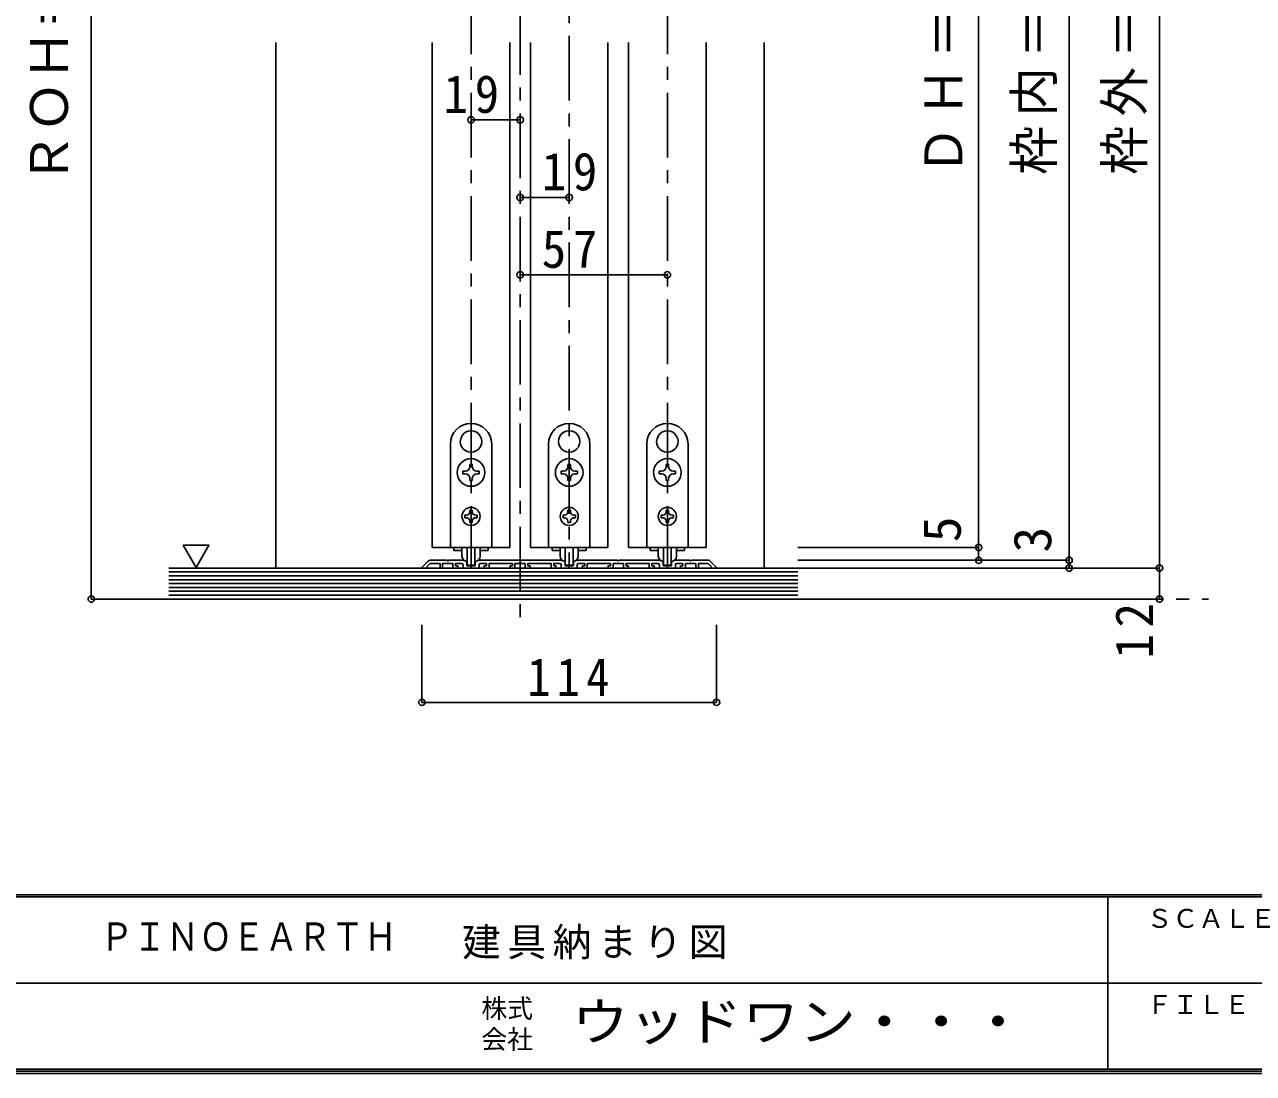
# Model space of a CAD drawing. Units: millimetres at full size, sheet at 1:5; details may follow other scales. Extents: x -973 to 977, y -718 to 696.
# Drawn here: x 55.7 to 531.4, y -700.8 to -294.8 of the extents above; entities that cross this region are included whole.
import ezdxf
from ezdxf.enums import TextEntityAlignment as Align

# ---------------------------------------------------------------- set-up
doc = ezdxf.new("R2010")
doc.units = ezdxf.units.MM
doc.header["$LTSCALE"] = 5
doc.header["$PDMODE"] = 32
doc.header["$PDSIZE"] = 2.5
doc.linetypes.add('CHAIN1', pattern=[8, 5, -1, 1, -1])
for name, color, linetype in [('0-1_通り芯', 4, 'CHAIN1'), ('0-3_仕上げ', 2, 'Continuous'), ('0-4_枠', 3, 'Continuous'), ('0-6_扉', 6, 'Continuous'), ('0-7_金物', 7, 'Continuous'), ('0-A_文字', 7, 'Continuous'), ('0-B_寸法', 7, 'Continuous'), ('F-1_枠', 6, 'Continuous'), ('F-A_文字', 7, 'Continuous')]:
    doc.layers.add(name, color=color, linetype=linetype)
doc.styles.add('ＭＳ ゴシック', font='')
doc.styles.get('ＭＳ ゴシック').set_extended_font_data('MS Gothic')

msp = doc.modelspace()

# ---------------------------------------------------------------- linework, layer by layer
at = {"layer": '0-1_通り芯'}
for p, q in [((247.486, -9.167), (247.486, -527.167)), ((266.486, -59.167), (266.486, -505.167)), ((228.486, -81.167), (228.486, -505.167)), ((304.486, -81.167), (304.486, -505.167)), ((111.486, -517.167), (513.986, -517.167)), ((111.486, -517.167), (513.986, -517.167))]:
    msp.add_line(p, q, dxfattribs=at)
at = {"layer": '0-3_仕上げ'}
for p, q in [((111.486, -505.167), (354.986, -505.167)), ((111.486, -517.167), (354.986, -517.167))]:
    msp.add_line(p, q, dxfattribs=at)
at = {"layer": '0-3_仕上げ', "color": 7}
for p, q in [((111.486, -506.667), (354.986, -506.667)), ((111.486, -508.167), (354.986, -508.167)), ((111.486, -509.667), (354.986, -509.667)), ((111.486, -511.167), (354.986, -511.167)), ((111.486, -512.667), (354.986, -512.667)), ((111.486, -514.167), (354.986, -514.167)), ((111.486, -515.667), (354.986, -515.667))]:
    msp.add_line(p, q, dxfattribs=at)
at = {"layer": '0-4_枠', "color": 4}
for p, q in [((152.986, -505.167), (152.986, -301.667)), ((341.986, -505.167), (341.986, -301.667))]:
    msp.add_line(p, q, dxfattribs=at)
at = {"layer": '0-6_扉'}
for p, q in [((213.486, -301.667), (213.486, -497.167)), ((243.486, -301.667), (243.486, -497.167)), ((251.486, -301.667), (251.486, -497.167)), ((281.486, -301.667), (281.486, -497.167)), ((289.486, -301.667), (289.486, -497.167)), ((319.486, -301.667), (319.486, -497.167)), ((213.486, -497.167), (243.486, -497.167)), ((251.486, -497.167), (281.486, -497.167)), ((289.486, -497.167), (319.486, -497.167))]:
    msp.add_line(p, q, dxfattribs=at)
at = {"layer": '0-7_金物'}
for p, q in [((228.387, -452.018), (228.486, -452.117)), ((228.585, -452.018), (228.486, -452.117)), ((266.387, -452.018), (266.486, -452.117)), ((266.585, -452.018), (266.486, -452.117)), ((304.387, -452.018), (304.486, -452.117)), ((304.585, -452.018), (304.486, -452.117)), ((224.844, -458.156), (224.979, -458.192)), ((224.943, -458.327), (224.979, -458.192)), ((232.129, -458.156), (231.994, -458.192)), ((232.03, -458.327), (231.994, -458.192)), ((262.844, -458.156), (262.979, -458.192)), ((262.943, -458.327), (262.979, -458.192)), ((270.129, -458.156), (269.994, -458.192)), ((270.03, -458.327), (269.994, -458.192)), ((300.844, -458.156), (300.979, -458.192)), ((300.943, -458.327), (300.979, -458.192)), ((308.129, -458.156), (307.994, -458.192)), ((308.03, -458.327), (307.994, -458.192)), ((227.986, -465.967), (227.986, -465.017)), ((265.986, -465.967), (265.986, -465.017)), ((303.986, -465.967), (303.986, -465.017)), ((227.986, -471.317), (227.986, -470.367)), ((228.986, -470.367), (228.986, -471.317)), ((230.686, -467.667), (231.636, -467.667)), ((231.636, -468.667), (230.686, -468.667)), ((231.636, -467.667), (231.636, -468.667)), ((265.986, -471.317), (265.986, -470.367)), ((266.986, -470.367), (266.986, -471.317)), ((268.686, -467.667), (269.636, -467.667)), ((269.636, -468.667), (268.686, -468.667)), ((269.636, -467.667), (269.636, -468.667)), ((303.986, -471.317), (303.986, -470.367)), ((304.986, -470.367), (304.986, -471.317)), ((306.686, -467.667), (307.636, -467.667)), ((307.636, -468.667), (306.686, -468.667)), ((307.636, -467.667), (307.636, -468.667)), ((228.986, -471.317), (227.986, -471.317)), ((266.986, -471.317), (265.986, -471.317)), ((304.986, -471.317), (303.986, -471.317)), ((226.086, -484.667), (226.086, -485.667)), ((226.686, -484.667), (226.086, -484.667)), ((228.986, -482.767), (227.986, -482.767)), ((227.986, -482.767), (227.986, -483.367)), ((228.986, -482.767), (228.986, -483.367)), ((230.286, -484.667), (230.886, -484.667)), ((230.886, -484.667), (230.886, -485.667)), ((264.086, -484.667), (264.086, -485.667)), ((264.686, -484.667), (264.086, -484.667)), ((266.986, -482.767), (265.986, -482.767)), ((265.986, -482.767), (265.986, -483.367)), ((266.986, -482.767), (266.986, -483.367)), ((268.286, -484.667), (268.886, -484.667)), ((268.886, -484.667), (268.886, -485.667)), ((302.086, -484.667), (302.086, -485.667)), ((302.686, -484.667), (302.086, -484.667)), ((304.986, -482.767), (303.986, -482.767)), ((303.986, -482.767), (303.986, -483.367)), ((304.986, -482.767), (304.986, -483.367)), ((306.286, -484.667), (306.886, -484.667)), ((306.886, -484.667), (306.886, -485.667)), ((226.086, -485.667), (226.686, -485.667)), ((227.986, -486.967), (227.986, -487.567)), ((227.986, -487.567), (228.986, -487.567)), ((228.986, -486.967), (228.986, -487.567)), ((230.886, -485.667), (230.286, -485.667)), ((264.086, -485.667), (264.686, -485.667)), ((265.986, -486.967), (265.986, -487.567)), ((265.986, -487.567), (266.986, -487.567)), ((266.986, -486.967), (266.986, -487.567)), ((268.886, -485.667), (268.286, -485.667)), ((302.086, -485.667), (302.686, -485.667)), ((303.986, -486.967), (303.986, -487.567)), ((303.986, -487.567), (304.986, -487.567)), ((304.986, -486.967), (304.986, -487.567)), ((306.886, -485.667), (306.286, -485.667)), ((221.886, -497.167), (221.886, -498.367)), ((225.019, -498.367), (221.886, -498.367)), ((224.986, -500.588), (224.986, -497.167)), ((226.986, -497.167), (226.986, -503.788)), ((229.986, -497.167), (229.986, -503.788)), ((235.086, -498.367), (231.954, -498.367)), ((231.986, -500.588), (231.986, -497.167)), ((235.086, -497.167), (235.086, -498.367)), ((259.886, -497.167), (259.886, -498.367)), ((263.019, -498.367), (259.886, -498.367)), ((262.986, -500.588), (262.986, -497.167)), ((264.986, -497.167), (264.986, -503.788)), ((267.986, -497.167), (267.986, -503.788)), ((273.086, -498.367), (269.954, -498.367)), ((269.986, -500.588), (269.986, -497.167)), ((273.086, -497.167), (273.086, -498.367)), ((297.886, -497.167), (297.886, -498.367)), ((301.019, -498.367), (297.886, -498.367)), ((300.986, -500.588), (300.986, -497.167)), ((302.986, -497.167), (302.986, -503.788)), ((305.986, -497.167), (305.986, -503.788)), ((311.086, -498.367), (307.954, -498.367)), ((307.986, -500.588), (307.986, -497.167)), ((311.086, -497.167), (311.086, -498.367)), ((227.286, -504.088), (229.686, -504.088)), ((265.286, -504.088), (267.686, -504.088)), ((303.286, -504.088), (305.686, -504.088))]:
    msp.add_line(p, q, dxfattribs=at)
at = {"layer": '0-7_金物', "color": 3}
for p, q in [((211.911, -502.46), (209.545, -504.825)), ((211.486, -504.581), (212.7, -503.367)), ((212.7, -503.367), (216.486, -503.367)), ((216.486, -504.867), (216.486, -503.367)), ((217.486, -504.867), (217.486, -503.367)), ((225.258, -502.167), (219.786, -502.167)), ((225.386, -503.867), (225.386, -504.867)), ((225.411, -502.191), (226.54, -502.555)), ((226.886, -503.031), (226.886, -504.067)), ((230.086, -503.031), (230.086, -504.067)), ((231.561, -502.191), (230.433, -502.555)), ((231.586, -503.867), (231.586, -504.867)), ((231.715, -502.167), (247.186, -502.167)), ((232.086, -503.367), (234.486, -503.367)), ((234.486, -503.367), (234.486, -504.367)), ((235.486, -503.367), (244.486, -503.367)), ((235.486, -504.867), (235.486, -503.367)), ((244.486, -503.367), (244.486, -504.367)), ((245.486, -503.367), (249.486, -503.367)), ((245.486, -504.867), (245.486, -503.367)), ((247.486, -502.467), (247.186, -502.167)), ((247.786, -502.167), (247.486, -502.467)), ((263.258, -502.167), (247.786, -502.167)), ((249.486, -504.867), (249.486, -503.367)), ((263.386, -503.867), (263.386, -504.867)), ((263.411, -502.191), (264.54, -502.555)), ((264.886, -503.031), (264.886, -504.067)), ((268.086, -503.031), (268.086, -504.067)), ((269.561, -502.191), (268.433, -502.555)), ((269.586, -503.867), (269.586, -504.867)), ((269.715, -502.167), (285.186, -502.167)), ((270.086, -503.367), (272.486, -503.367)), ((272.486, -503.367), (272.486, -504.367)), ((273.486, -503.367), (282.486, -503.367)), ((273.486, -504.867), (273.486, -503.367)), ((282.486, -503.367), (282.486, -504.367)), ((283.486, -503.367), (287.486, -503.367)), ((283.486, -504.867), (283.486, -503.367)), ((285.486, -502.467), (285.186, -502.167)), ((285.786, -502.167), (285.486, -502.467)), ((301.258, -502.167), (285.786, -502.167)), ((287.486, -504.867), (287.486, -503.367)), ((301.386, -503.867), (301.386, -504.867)), ((301.411, -502.191), (302.54, -502.555)), ((302.886, -503.031), (302.886, -504.067)), ((306.086, -503.031), (306.086, -504.067)), ((307.561, -502.191), (306.433, -502.555)), ((307.586, -503.867), (307.586, -504.867)), ((307.715, -502.167), (313.186, -502.167)), ((308.086, -503.367), (310.486, -503.367)), ((310.486, -503.367), (310.486, -504.367)), ((311.486, -503.367), (315.486, -503.367)), ((311.486, -504.867), (311.486, -503.367)), ((313.486, -502.467), (313.186, -502.167)), ((313.786, -502.167), (313.486, -502.467)), ((320.355, -502.167), (313.786, -502.167)), ((315.486, -504.867), (315.486, -503.367)), ((316.486, -503.367), (320.272, -503.367)), ((316.486, -504.867), (316.486, -503.367)), ((321.062, -502.46), (323.428, -504.825)), ((211.286, -505.167), (209.686, -505.167)), ((211.486, -504.967), (211.486, -504.581)), ((216.786, -505.167), (217.186, -505.167)), ((223.086, -505.167), (221.786, -505.167)), ((223.086, -504.367), (222.486, -504.367)), ((231.286, -505.167), (225.686, -505.167)), ((227.186, -504.367), (229.786, -504.367)), ((233.886, -504.367), (234.486, -504.367)), ((233.886, -505.167), (235.186, -505.167)), ((243.886, -504.367), (244.486, -504.367)), ((243.886, -505.167), (245.186, -505.167)), ((251.086, -505.167), (249.786, -505.167)), ((251.086, -504.367), (250.486, -504.367)), ((261.086, -505.167), (259.786, -505.167)), ((261.086, -504.367), (260.486, -504.367)), ((269.286, -505.167), (263.686, -505.167)), ((265.186, -504.367), (267.786, -504.367)), ((271.886, -504.367), (272.486, -504.367)), ((271.886, -505.167), (273.186, -505.167)), ((281.886, -504.367), (282.486, -504.367)), ((281.886, -505.167), (283.186, -505.167)), ((289.086, -505.167), (287.786, -505.167)), ((289.086, -504.367), (288.486, -504.367)), ((299.086, -505.167), (297.786, -505.167)), ((299.086, -504.367), (298.486, -504.367)), ((307.286, -505.167), (301.686, -505.167)), ((303.186, -504.367), (305.786, -504.367)), ((309.886, -504.367), (310.486, -504.367)), ((309.886, -505.167), (311.186, -505.167)), ((316.186, -505.167), (315.786, -505.167)), ((321.686, -505.167), (323.286, -505.167))]:
    msp.add_line(p, q, dxfattribs=at)
at = {"layer": '0-7_金物'}
for points in [[(220.486, -457.167), (220.486, -497.167), (236.486, -497.167), (236.486, -457.167)], [(258.486, -457.167), (258.486, -497.167), (274.486, -497.167), (274.486, -457.167)], [(296.486, -457.167), (296.486, -497.167), (312.486, -497.167), (312.486, -457.167)], [(227.986, -465.017), (228.986, -465.017), (228.986, -465.967)], [(265.986, -465.017), (266.986, -465.017), (266.986, -465.967)], [(303.986, -465.017), (304.986, -465.017), (304.986, -465.967)], [(226.286, -468.667), (225.336, -468.667), (225.336, -467.667), (226.286, -467.667)], [(264.286, -468.667), (263.336, -468.667), (263.336, -467.667), (264.286, -467.667)], [(302.286, -468.667), (301.336, -468.667), (301.336, -467.667), (302.286, -467.667)]]:
    msp.add_lwpolyline(points, dxfattribs=at)
at = {"layer": '0-7_金物', "color": 3}
for points in [[(212.618, -502.167), (219.186, -502.167), (219.486, -502.467), (219.786, -502.167)], [(221.486, -504.867), (221.486, -503.367), (217.486, -503.367)], [(224.886, -503.367), (222.486, -503.367), (222.486, -504.367)], [(259.486, -504.867), (259.486, -503.367), (250.486, -503.367), (250.486, -504.367)], [(262.886, -503.367), (260.486, -503.367), (260.486, -504.367)], [(297.486, -504.867), (297.486, -503.367), (288.486, -503.367), (288.486, -504.367)], [(300.886, -503.367), (298.486, -503.367), (298.486, -504.367)], [(321.486, -504.967), (321.486, -504.581), (320.272, -503.367)]]:
    msp.add_lwpolyline(points, dxfattribs=at)
at = {"layer": '0-7_金物'}
for centre, radius in [((228.486, -468.167), 5.35), ((266.486, -468.167), 5.35), ((304.486, -468.167), 5.35), ((228.486, -485.167), 3.5), ((266.486, -485.167), 3.5), ((304.486, -485.167), 3.5)]:
    msp.add_circle(centre, radius, dxfattribs=at)
for centre, radius, start, end in [((228.486, -457.167), 8, 0, 180), ((266.486, -457.167), 8, 0, 180), ((304.486, -457.167), 8, 0, 180), ((228.486, -456.167), 4.15, 91.3645, 208.6355), ((228.486, -456.167), 4.15, 331.3645, 88.6355), ((266.486, -456.167), 4.15, 91.3645, 208.6355), ((266.486, -456.167), 4.15, 331.3645, 88.6355), ((304.486, -456.167), 4.15, 91.3645, 208.6355), ((304.486, -456.167), 4.15, 331.3645, 88.6355), ((228.486, -456.167), 4.15, 211.3645, 328.6355), ((266.486, -456.167), 4.15, 211.3645, 328.6355), ((304.486, -456.167), 4.15, 211.3645, 328.6355), ((226.286, -465.967), 1.7, 270, 0), ((230.686, -465.967), 1.7, 180, 270), ((264.286, -465.967), 1.7, 270, 0), ((268.686, -465.967), 1.7, 180, 270), ((302.286, -465.967), 1.7, 270, 0), ((306.686, -465.967), 1.7, 180, 270), ((226.286, -470.367), 1.7, 0, 90), ((230.686, -470.367), 1.7, 90, 180), ((264.286, -470.367), 1.7, 0, 90), ((268.686, -470.367), 1.7, 90, 180), ((302.286, -470.367), 1.7, 0, 90), ((306.686, -470.367), 1.7, 90, 180), ((226.686, -483.367), 1.3, 270, 0), ((230.286, -483.367), 1.3, 180, 270), ((264.686, -483.367), 1.3, 270, 0), ((268.286, -483.367), 1.3, 180, 270), ((302.686, -483.367), 1.3, 270, 0), ((306.286, -483.367), 1.3, 180, 270), ((226.686, -486.967), 1.3, 0, 90), ((230.286, -486.967), 1.3, 90, 180), ((264.686, -486.967), 1.3, 0, 90), ((268.286, -486.967), 1.3, 90, 180), ((302.686, -486.967), 1.3, 0, 90), ((306.286, -486.967), 1.3, 90, 180), ((226.986, -500.588), 2, 180, 264.78409), ((226.786, -502.779), 0.2, 0, 84.78409), ((227.286, -503.788), 0.3, 180, 270), ((229.686, -503.788), 0.3, 270, 0), ((230.186, -502.779), 0.2, 95.21591, 180), ((229.986, -500.588), 2, 275.21591, 0), ((264.986, -500.588), 2, 180, 264.78409), ((264.786, -502.779), 0.2, 0, 84.78409), ((265.286, -503.788), 0.3, 180, 270), ((267.686, -503.788), 0.3, 270, 0), ((268.186, -502.779), 0.2, 95.21591, 180), ((267.986, -500.588), 2, 275.21591, 0), ((302.986, -500.588), 2, 180, 264.78409), ((302.786, -502.779), 0.2, 0, 84.78409), ((303.286, -503.788), 0.3, 180, 270), ((305.686, -503.788), 0.3, 270, 0), ((306.186, -502.779), 0.2, 95.21591, 180), ((305.986, -500.588), 2, 275.21591, 0)]:
    msp.add_arc(centre, radius, start, end, dxfattribs=at)
at = {"layer": '0-7_金物', "color": 3}
for centre, radius, start, end in [((212.618, -503.167), 1, 90, 135), ((224.886, -503.867), 0.5, 0, 90), ((225.258, -502.667), 0.5, 72.1213, 90), ((226.386, -503.031), 0.5, 0, 72.1213), ((227.186, -504.067), 0.3, 180, 270), ((229.786, -504.067), 0.3, 270, 0), ((230.586, -503.031), 0.5, 107.8787, 180), ((231.715, -502.667), 0.5, 90, 107.8787), ((232.086, -503.867), 0.5, 90, 180), ((262.886, -503.867), 0.5, 0, 90), ((263.258, -502.667), 0.5, 72.1213, 90), ((264.386, -503.031), 0.5, 0, 72.1213), ((265.186, -504.067), 0.3, 180, 270), ((267.786, -504.067), 0.3, 270, 0), ((268.586, -503.031), 0.5, 107.8787, 180), ((269.715, -502.667), 0.5, 90, 107.8787), ((270.086, -503.867), 0.5, 90, 180), ((300.886, -503.867), 0.5, 0, 90), ((301.258, -502.667), 0.5, 72.1213, 90), ((302.386, -503.031), 0.5, 0, 72.1213), ((303.186, -504.067), 0.3, 180, 270), ((305.786, -504.067), 0.3, 270, 0), ((306.586, -503.031), 0.5, 107.8787, 180), ((307.715, -502.667), 0.5, 90, 107.8787), ((308.086, -503.867), 0.5, 90, 180), ((320.355, -503.167), 1, 45, 90), ((209.686, -504.967), 0.2, 135, 270), ((211.286, -504.967), 0.2, 270, 0), ((216.786, -504.867), 0.3, 180, 270), ((217.186, -504.867), 0.3, 270, 0), ((221.786, -504.867), 0.3, 180, 270), ((223.086, -504.767), 0.4, 0, 90), ((223.086, -504.767), 0.4, 270, 0), ((225.686, -504.867), 0.3, 180, 270), ((231.286, -504.867), 0.3, 270, 0), ((233.886, -504.767), 0.4, 90, 180), ((233.886, -504.767), 0.4, 180, 270), ((235.186, -504.867), 0.3, 270, 0), ((243.886, -504.767), 0.4, 90, 180), ((243.886, -504.767), 0.4, 180, 270), ((245.186, -504.867), 0.3, 270, 0), ((249.786, -504.867), 0.3, 180, 270), ((251.086, -504.767), 0.4, 0, 90), ((251.086, -504.767), 0.4, 270, 0), ((259.786, -504.867), 0.3, 180, 270), ((261.086, -504.767), 0.4, 0, 90), ((261.086, -504.767), 0.4, 270, 0), ((263.686, -504.867), 0.3, 180, 270), ((269.286, -504.867), 0.3, 270, 0), ((271.886, -504.767), 0.4, 90, 180), ((271.886, -504.767), 0.4, 180, 270), ((273.186, -504.867), 0.3, 270, 0), ((281.886, -504.767), 0.4, 90, 180), ((281.886, -504.767), 0.4, 180, 270), ((283.186, -504.867), 0.3, 270, 0), ((287.786, -504.867), 0.3, 180, 270), ((289.086, -504.767), 0.4, 0, 90), ((289.086, -504.767), 0.4, 270, 0), ((297.786, -504.867), 0.3, 180, 270), ((299.086, -504.767), 0.4, 0, 90), ((299.086, -504.767), 0.4, 270, 0), ((301.686, -504.867), 0.3, 180, 270), ((307.286, -504.867), 0.3, 270, 0), ((309.886, -504.767), 0.4, 90, 180), ((309.886, -504.767), 0.4, 180, 270), ((311.186, -504.867), 0.3, 270, 0), ((315.786, -504.867), 0.3, 180, 270), ((316.186, -504.867), 0.3, 270, 0), ((321.686, -504.967), 0.2, 180, 270), ((323.286, -504.967), 0.2, 270, 45)]:
    msp.add_arc(centre, radius, start, end, dxfattribs=at)
at = {"layer": '0-A_文字'}
msp.add_line((117.051, -496.353), (122.051, -505.013), dxfattribs=at)
msp.add_lwpolyline([(117.051, -496.353), (127.051, -496.353), (122.051, -505.013)], dxfattribs=at)
at = {"layer": '0-B_寸法', "color": 4}
for p, q in [((81.486, -59.167), (81.486, -517.167)), ((459.986, -502.167), (459.986, -67.167)), ((494.986, -67.167), (494.986, -517.167)), ((424.986, -97.167), (424.986, -497.167)), ((228.486, -331.667), (247.486, -331.667)), ((247.486, -361.667), (266.486, -361.667)), ((247.486, -391.667), (304.486, -391.667)), ((424.986, -497.167), (354.986, -497.167)), ((424.986, -502.167), (424.986, -497.167)), ((459.986, -502.167), (354.986, -502.167)), ((424.986, -502.167), (354.986, -502.167)), ((459.986, -505.167), (459.986, -502.167)), ((494.986, -505.167), (354.986, -505.167)), ((81.486, -517.167), (111.486, -517.167)), ((494.986, -517.167), (354.986, -517.167)), ((209.486, -557.167), (209.486, -527.167)), ((323.486, -557.167), (323.486, -527.167)), ((209.486, -557.167), (323.486, -557.167))]:
    msp.add_line(p, q, dxfattribs=at)
at = {"layer": '0-B_寸法'}
for p in [(228.486, -331.667), (247.486, -331.667), (247.486, -361.667), (266.486, -361.667), (247.486, -391.667), (304.486, -391.667), (424.986, -497.167), (424.986, -502.167), (459.986, -502.167), (459.986, -505.167), (494.986, -505.167), (81.486, -517.167), (494.986, -517.167), (209.486, -557.167), (323.486, -557.167)]:
    msp.add_point(p, dxfattribs=at)
at = {"layer": 'F-1_枠'}
for p, q in [((976.653, -631.667), (-973.347, -631.667)), ((976.653, -632.5), (-973.347, -632.5)), ((474.986, -632.5), (474.986, -699.167)), ((1.653, -665.833), (974.986, -665.834)), ((976.653, -699.167), (-973.347, -699.167)), ((976.653, -700), (-973.347, -700)), ((976.653, -700.833), (-973.347, -700.833))]:
    msp.add_line(p, q, dxfattribs=at)

# ---------------------------------------------------------------- texts
at = {"layer": '0-B_寸法', "style": 'ＭＳ ゴシック'}
for s, p in [('ＲＯＨ＝2,055', (76.845, -356.667)), ('5', (422.486, -495.167)), ('3', (457.486, -499.167))]:
    msp.add_text(s, height=14.66, rotation=90, dxfattribs=at).set_placement(p, align=Align.BOTTOM_LEFT)
at = {"layer": '0-B_寸法', "char_height": 14.66, "attachment_point": 7, "rotation": 90, "style": 'ＭＳ ゴシック'}
for s, insert in [('\\T1.19;\\W0.95;ＤＨ＝1,983', (422.486, -352.917)), ('\\T1.19;\\W0.95;枠内＝2,002', (457.486, -352.917)), ('\\T1.19;\\W0.95;枠外＝2,035', (492.486, -352.917)), ('\\T1.27;\\W0.95;12', (492.486, -540.211))]:
    msp.add_mtext(s, dxfattribs=dict(at, insert=insert))
at = {"layer": '0-B_寸法', "char_height": 14.66, "attachment_point": 7, "style": 'ＭＳ ゴシック'}
for s, insert in [('\\T1.27;\\W0.95;19', (217.861, -329.167)), ('\\T1.27;\\W0.95;19', (255.861, -359.167)), ('\\T1.27;\\W0.95;57', (255.861, -389.167)), ('\\T1.27;\\W0.9;114', (250.236, -554.667))]:
    msp.add_mtext(s, dxfattribs=dict(at, insert=insert))
at = {"layer": 'F-A_文字', "style": 'ＭＳ ゴシック'}
for s, p in [('ＳＣＡＬＥ', (489.986, -646.667)), ('ＦＩＬＥ', (489.986, -680)), ('株式', (232.486, -681.5)), ('会社', (232.486, -693.5))]:
    msp.add_text(s, height=7.331, dxfattribs=at).set_placement(p, align=Align.BOTTOM_LEFT)
for s, height, width, p in [('ＰＩＮＯＥＡＲＴＨ', 11, 0.85, (84.986, -656.667)), ('ウッドワン・・・', 14.66, 1.1, (267.486, -692.5))]:
    msp.add_text(s, height=height, dxfattribs=dict(at, width=width)).set_placement(p, align=Align.BOTTOM_LEFT)
at = {"layer": 'F-A_文字', "insert": (224.986, -656.667), "char_height": 11, "attachment_point": 7, "style": 'ＭＳ ゴシック'}
msp.add_mtext('\\T1.17;建具納まり図', dxfattribs=at)

doc.saveas('drawing.dxf')
